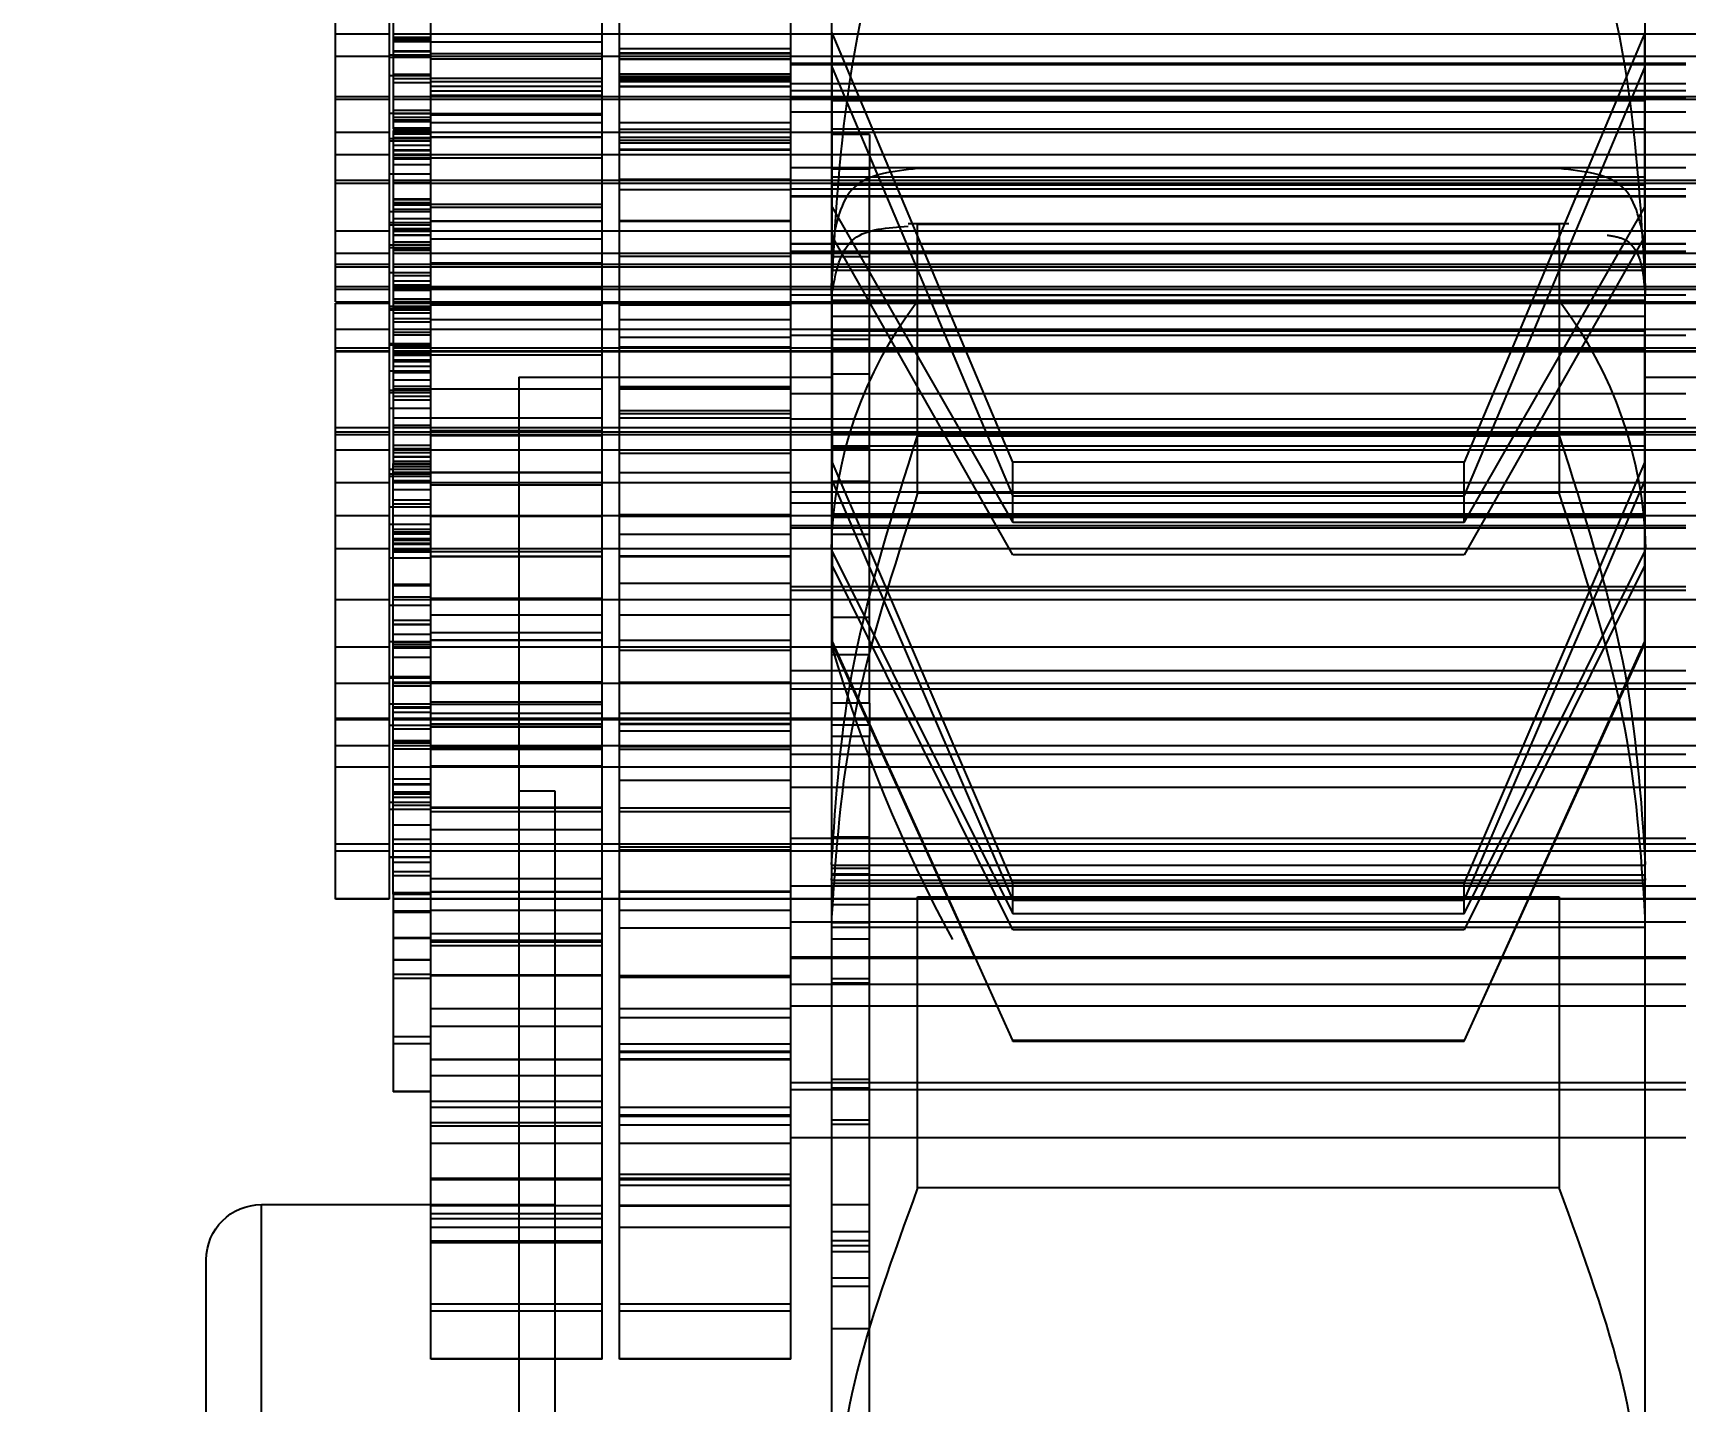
# Model space of a CAD drawing. Header units: metres. Extents: x 0 to 63075, y 0 to 44550.
# Drawn here: x 37039.35 to 37054, y 17355.04 to 17367.17 of the extents above; entities that cross this region are included whole.
import ezdxf

# ---------------------------------------------------------------- set-up
doc = ezdxf.new("R2010")
doc.units = ezdxf.units.M
doc.header["$LTSCALE"] = 75
doc.linetypes.add('HIDDEN2', pattern=[4.7625, 3.175, -1.5875])
doc.layers.add('SDM', color=7, linetype='Continuous')
doc.layers.add('ST1', color=7, linetype='HIDDEN2')
doc.styles.add('ROMANS', font='ROMANS.SHX')
doc.dimstyles.new('75___1-75', dxfattribs={"dimscale": 75, "dimtxt": 2.5, "dimasz": 2, "dimexe": 1.5, "dimexo": 1, "dimgap": 0.5, "dimtad": 1, "dimdec": 0, "dimzin": 12, "dimtxsty": 'ROMANS', "dimcen": 0, "dimclrd": 256, "dimclre": 256, "dimclrt": 3, "dimazin": 3, "dimtfac": 1, "dimtdec": 0, "dimtmove": 0, "dimatfit": 0, "dimfxl": 1, "dimlwd": -1, "dimlwe": -1, "dimarcsym": 0})

# ---------------------------------------------------------------- blocks, each defined once
blk = doc.blocks.new('*D34')
at = {"layer": 'Defpoints', "color": 0, "transparency": 16777216}
for p in [(33418.742, 17728.439), (37150.032, 17728.439), (37007.795, 17285.374)]:
    blk.add_point(p, dxfattribs=at)
at = {"layer": 'SDM', "transparency": 16777216}
for p, q in [((33418.742, 17878.439), (33418.742, 18585.582)), ((37075.032, 17728.439), (33306.242, 17728.439)), ((33418.742, 17285.374), (33418.742, 17728.439)), ((36932.795, 17285.374), (33306.242, 17285.374)), ((33418.742, 17135.374), (33418.742, 16985.374))]:
    blk.add_line(p, q, dxfattribs=at)
for points in [[(33393.742, 17878.439), (33443.742, 17878.439), (33418.742, 17728.439)], [(33393.742, 17135.374), (33443.742, 17135.374), (33418.742, 17285.374)]]:
    blk.add_solid(points, dxfattribs=at)
at = {"layer": 'SDM', "color": 3, "transparency": 16777216, "insert": (33287.492, 18307.01), "char_height": 187.5, "attachment_point": 5, "rotation": 90, "style": 'ROMANS'}
blk.add_mtext('443', dxfattribs=at)
blk = doc.blocks.new('A$C542b401d')
at = {"layer": 'ST1'}
for p, q in [((306.965, 1426.601), (306.965, 1434.366)), ((308.485, 1426.601), (308.485, 1434.427)), ((308.637, 1426.601), (308.637, 1430.542)), ((310.157, 1426.601), (310.157, 1430.542)), ((299.395, 1424.71), (299.395, 1429.277)), ((306.605, 1429.277), (306.605, 1424.703)), ((310.489, 1428.347), (310.489, 1426.964)), ((310.526, 1428.451), (310.526, 1424.761)), ((311, 1424.761), (311, 1427.16)), ((310.157, 1427.026), (295.658, 1427.026)), ((306.965, 1427.026), (299.035, 1427.026)), ((299.4, 1427.033), (301, 1423.232)), ((299.4, 1425.491), (299.4, 1427.033)), ((305, 1423.232), (306.6, 1427.033)), ((306.6, 1425.491), (306.6, 1427.033)), ((308.485, 1427.026), (306.965, 1427.026)), ((310.489, 1427.026), (308.637, 1427.026)), ((310.489, 1427.025), (310.157, 1427.025)), ((311, 1427.026), (310.526, 1427.026)), ((308.485, 1426.895), (306.965, 1426.895)), ((310.157, 1426.955), (308.637, 1426.955)), ((310.489, 1426.995), (310.157, 1426.995)), ((310.489, 1426.988), (310.157, 1426.988)), ((310.489, 1426.984), (310.157, 1426.984)), ((310.489, 1426.98), (310.157, 1426.98)), ((310.489, 1426.964), (310.157, 1426.964)), ((310.157, 1426.954), (310.489, 1426.954)), ((310.489, 1426.874), (310.157, 1426.874)), ((310.489, 1426.87), (310.157, 1426.87)), ((310.489, 1426.964), (310.489, 1426.182)), ((295.658, 1426.824), (310.157, 1426.824)), ((299.035, 1426.824), (306.965, 1426.824)), ((306.965, 1426.766), (299.035, 1426.766)), ((306.965, 1426.754), (299.035, 1426.754)), ((301, 1422.929), (299.4, 1426.728)), ((306.6, 1426.728), (305, 1422.929)), ((308.485, 1426.856), (306.965, 1426.856)), ((306.965, 1426.848), (308.485, 1426.848)), ((306.965, 1426.824), (308.485, 1426.824)), ((308.485, 1426.804), (306.965, 1426.804)), ((308.485, 1426.8), (306.965, 1426.8)), ((310.157, 1426.852), (308.637, 1426.852)), ((308.637, 1426.848), (310.157, 1426.848)), ((308.637, 1426.824), (310.489, 1426.824)), ((308.637, 1426.801), (310.157, 1426.801)), ((310.157, 1426.837), (310.526, 1426.837)), ((310.526, 1426.819), (310.157, 1426.819)), ((310.526, 1426.824), (311, 1426.824)), ((299.035, 1426.581), (306.965, 1426.581)), ((308.485, 1426.67), (306.965, 1426.67)), ((308.485, 1426.651), (306.965, 1426.651)), ((308.485, 1426.64), (306.965, 1426.64)), ((306.965, 1426.631), (308.485, 1426.631)), ((308.485, 1426.621), (306.965, 1426.621)), ((306.965, 1423.663), (306.965, 1426.601)), ((306.965, 1426.601), (308.485, 1426.601)), ((308.485, 1423.663), (308.485, 1426.601)), ((308.637, 1426.631), (310.157, 1426.631)), ((308.637, 1420.686), (308.637, 1426.601)), ((308.637, 1426.601), (310.157, 1426.601)), ((310.489, 1426.668), (310.157, 1426.668)), ((310.489, 1426.662), (310.157, 1426.662)), ((310.526, 1426.657), (310.157, 1426.657)), ((310.157, 1426.628), (310.489, 1426.628)), ((310.157, 1420.686), (310.157, 1426.601)), ((310.489, 1426.593), (310.157, 1426.593)), ((295.658, 1426.468), (310.157, 1426.468)), ((310.157, 1426.446), (295.658, 1426.446)), ((306.965, 1426.524), (299.035, 1426.524)), ((299.035, 1426.468), (306.965, 1426.468)), ((299.035, 1426.453), (306.965, 1426.453)), ((306.965, 1426.446), (299.035, 1426.446)), ((299.4, 1426.431), (306.6, 1426.431)), ((308.485, 1426.563), (306.965, 1426.563)), ((308.485, 1426.559), (306.965, 1426.559)), ((306.965, 1426.468), (308.485, 1426.468)), ((308.485, 1426.446), (306.965, 1426.446)), ((310.157, 1426.563), (308.637, 1426.563)), ((310.157, 1426.519), (308.637, 1426.519)), ((310.157, 1426.519), (308.637, 1426.519)), ((310.157, 1426.481), (308.637, 1426.481)), ((308.637, 1426.468), (310.489, 1426.468)), ((310.489, 1426.446), (308.637, 1426.446)), ((310.526, 1426.468), (311, 1426.468)), ((311, 1426.446), (310.526, 1426.446)), ((306.965, 1426.333), (299.035, 1426.333)), ((310.157, 1426.32), (308.637, 1426.32)), ((310.157, 1426.307), (308.637, 1426.307)), ((310.489, 1426.35), (310.157, 1426.35)), ((310.489, 1426.321), (310.157, 1426.321)), ((310.157, 1426.321), (310.526, 1426.321)), ((310.489, 1426.286), (310.157, 1426.286)), ((310.157, 1426.153), (295.658, 1426.153)), ((306.965, 1426.153), (299.035, 1426.153)), ((299.4, 1426.18), (306.6, 1426.18)), ((306.27, 1426.134), (306.605, 1426.134)), ((306.27, 1426.134), (306.27, 1425.827)), ((306.965, 1426.237), (308.485, 1426.237)), ((306.965, 1426.178), (308.485, 1426.178)), ((308.485, 1426.153), (306.965, 1426.153)), ((308.637, 1426.237), (310.157, 1426.237)), ((310.489, 1426.153), (308.637, 1426.153)), ((310.489, 1426.263), (310.157, 1426.263)), ((310.489, 1426.252), (310.157, 1426.252)), ((310.489, 1426.248), (310.157, 1426.248)), ((310.157, 1426.246), (310.489, 1426.246)), ((310.489, 1426.193), (310.157, 1426.193)), ((310.489, 1426.182), (310.157, 1426.182)), ((310.489, 1426.168), (310.157, 1426.168)), ((310.489, 1426.162), (310.157, 1426.162)), ((310.489, 1426.139), (310.157, 1426.139)), ((310.489, 1426.168), (310.489, 1423.218)), ((311, 1426.153), (310.526, 1426.153)), ((308.485, 1426.11), (306.965, 1426.11)), ((306.965, 1426.106), (308.485, 1426.106)), ((308.485, 1426.083), (306.965, 1426.083)), ((306.965, 1426.058), (308.485, 1426.058)), ((306.965, 1426), (308.485, 1426)), ((306.965, 1425.994), (308.485, 1425.994)), ((310.157, 1426.113), (308.637, 1426.113)), ((308.637, 1426.106), (310.157, 1426.106)), ((310.489, 1426.108), (310.157, 1426.108)), ((310.489, 1426.103), (310.157, 1426.103)), ((310.157, 1426.095), (310.526, 1426.095)), ((310.526, 1426.077), (310.157, 1426.077)), ((310.489, 1426.04), (310.157, 1426.04)), ((310.489, 1425.998), (310.157, 1425.998)), ((310.157, 1425.989), (310.489, 1425.989)), ((295.658, 1425.952), (310.157, 1425.952)), ((299.035, 1425.952), (306.965, 1425.952)), ((299.035, 1425.838), (306.965, 1425.838)), ((306.965, 1425.952), (308.485, 1425.952)), ((308.637, 1425.952), (310.489, 1425.952)), ((310.157, 1425.928), (308.637, 1425.928)), ((310.489, 1425.96), (310.157, 1425.96)), ((310.489, 1425.952), (310.157, 1425.952)), ((310.489, 1425.931), (310.157, 1425.931)), ((310.489, 1425.919), (310.157, 1425.919)), ((310.157, 1425.864), (310.489, 1425.864)), ((310.526, 1425.952), (311, 1425.952)), ((295.658, 1425.726), (310.157, 1425.726)), ((310.157, 1425.703), (295.658, 1425.703)), ((299.035, 1425.726), (306.965, 1425.726)), ((306.965, 1425.703), (299.035, 1425.703)), ((306.6, 1425.76), (299.4, 1425.76)), ((300.157, 1425.831), (305.843, 1425.831)), ((306.27, 1425.827), (306.605, 1425.827)), ((306.27, 1425.051), (306.27, 1425.827)), ((308.485, 1425.738), (306.965, 1425.738)), ((306.965, 1425.726), (308.485, 1425.726)), ((308.485, 1425.703), (306.965, 1425.703)), ((308.637, 1425.726), (310.489, 1425.726)), ((310.489, 1425.703), (308.637, 1425.703)), ((310.526, 1425.784), (310.157, 1425.784)), ((310.157, 1425.706), (310.489, 1425.706)), ((310.489, 1425.705), (310.157, 1425.705)), ((310.526, 1425.726), (311, 1425.726)), ((311, 1425.703), (310.526, 1425.703)), ((306.965, 1425.652), (299.035, 1425.652)), ((306.965, 1425.591), (299.035, 1425.591)), ((299.035, 1425.581), (306.965, 1425.581)), ((306.6, 1425.688), (299.4, 1425.688)), ((308.485, 1425.646), (306.965, 1425.646)), ((310.489, 1425.565), (310.157, 1425.565)), ((310.489, 1425.559), (310.157, 1425.559)), ((301, 1422.697), (299.4, 1425.491)), ((299.4, 1425.491), (299.4, 1424.391)), ((306.6, 1425.491), (305, 1422.697)), ((306.6, 1424.391), (306.6, 1425.491)), ((308.637, 1425.514), (310.157, 1425.514)), ((308.637, 1425.487), (310.157, 1425.487)), ((310.489, 1425.531), (310.157, 1425.531)), ((310.489, 1425.527), (310.157, 1425.527)), ((310.489, 1425.51), (310.157, 1425.51)), ((310.157, 1425.469), (310.489, 1425.469)), ((310.157, 1425.449), (310.526, 1425.449)), ((310.157, 1425.281), (295.658, 1425.281)), ((306.965, 1425.281), (299.035, 1425.281)), ((305.927, 1425.344), (300.073, 1425.344)), ((300.157, 1425.34), (300.157, 1422.955)), ((305.843, 1425.34), (300.157, 1425.34)), ((305.843, 1422.955), (305.843, 1425.34)), ((308.485, 1425.371), (306.965, 1425.371)), ((306.965, 1425.365), (308.485, 1425.365)), ((306.965, 1425.363), (308.485, 1425.363)), ((308.485, 1425.281), (306.965, 1425.281)), ((310.157, 1425.367), (308.637, 1425.367)), ((308.637, 1425.365), (310.157, 1425.365)), ((308.637, 1425.363), (310.157, 1425.363)), ((310.489, 1425.281), (308.637, 1425.281)), ((310.489, 1425.389), (310.157, 1425.389)), ((310.157, 1425.352), (310.526, 1425.352)), ((310.526, 1425.334), (310.157, 1425.334)), ((310.489, 1425.302), (310.157, 1425.302)), ((310.489, 1425.297), (310.157, 1425.297)), ((310.489, 1425.281), (310.157, 1425.281)), ((310.489, 1425.276), (310.157, 1425.276)), ((311, 1425.281), (310.526, 1425.281)), ((306.965, 1425.167), (299.035, 1425.167)), ((306.965, 1425.165), (299.035, 1425.165)), ((299.4, 1425.233), (301, 1422.41)), ((305, 1422.41), (306.6, 1425.233)), ((310.157, 1425.21), (308.637, 1425.21)), ((310.489, 1425.244), (310.157, 1425.244)), ((310.489, 1425.242), (310.157, 1425.242)), ((310.489, 1425.183), (310.157, 1425.183)), ((310.489, 1425.181), (310.157, 1425.181)), ((310.157, 1425.152), (310.526, 1425.152)), ((310.157, 1425.13), (310.526, 1425.13)), ((310.489, 1425.125), (310.157, 1425.125)), ((310.489, 1425.108), (310.157, 1425.108)), ((295.658, 1425.08), (310.157, 1425.08)), ((295.658, 1424.983), (310.157, 1424.983)), ((310.157, 1424.961), (295.658, 1424.961)), ((299.035, 1425.096), (306.965, 1425.096)), ((299.035, 1425.08), (306.965, 1425.08)), ((299.035, 1424.983), (306.965, 1424.983)), ((306.965, 1424.961), (299.035, 1424.961)), ((306.605, 1425.085), (299.395, 1425.085)), ((306.27, 1422.856), (306.27, 1425.051)), ((306.27, 1425.051), (306.605, 1425.051)), ((306.965, 1425.08), (308.485, 1425.08)), ((308.485, 1425.056), (306.965, 1425.056)), ((306.965, 1424.983), (308.485, 1424.983)), ((308.485, 1424.961), (306.965, 1424.961)), ((308.637, 1425.08), (310.489, 1425.08)), ((310.157, 1424.996), (308.637, 1424.996)), ((308.637, 1424.983), (310.489, 1424.983)), ((310.489, 1424.961), (308.637, 1424.961)), ((310.526, 1425.08), (311, 1425.08)), ((310.526, 1424.983), (311, 1424.983)), ((311, 1424.961), (310.526, 1424.961)), ((299.395, 1424.928), (306.605, 1424.928)), ((299.395, 1424.71), (299.395, 1424.813)), ((299.395, 1424.813), (299.395, 1424.71)), ((306.605, 1424.813), (306.605, 1424.71)), ((306.605, 1424.71), (306.605, 1424.813)), ((310.526, 1424.912), (310.157, 1424.912)), ((310.157, 1424.883), (310.489, 1424.883)), ((310.489, 1424.836), (310.157, 1424.836)), ((295.658, 1424.783), (310.157, 1424.783)), ((295.658, 1424.761), (310.157, 1424.761)), ((299.035, 1424.783), (306.965, 1424.783)), ((299.035, 1424.761), (306.965, 1424.761)), ((299.035, 1424.709), (306.965, 1424.709)), ((306.605, 1424.71), (299.395, 1424.71)), ((299.395, 1419.198), (299.395, 1424.703)), ((306.27, 1424.785), (306.605, 1424.785)), ((306.605, 1424.703), (306.605, 1419.198)), ((306.965, 1424.783), (308.485, 1424.783)), ((306.965, 1424.761), (308.485, 1424.761)), ((308.637, 1424.783), (310.489, 1424.783)), ((310.157, 1424.774), (308.637, 1424.774)), ((308.637, 1424.761), (310.489, 1424.761)), ((310.489, 1424.801), (310.157, 1424.801)), ((310.489, 1424.778), (310.157, 1424.778)), ((310.489, 1424.767), (310.157, 1424.767)), ((310.157, 1424.761), (310.489, 1424.761)), ((310.489, 1424.757), (310.157, 1424.757)), ((310.489, 1424.754), (310.157, 1424.754)), ((310.489, 1424.677), (310.157, 1424.677)), ((310.526, 1424.783), (311, 1424.783)), ((310.526, 1424.761), (310.526, 1424.639)), ((310.526, 1424.761), (311, 1424.761)), ((311, 1424.651), (311, 1424.761)), ((310.157, 1424.651), (295.658, 1424.651)), ((310.157, 1424.639), (295.658, 1424.639)), ((306.965, 1424.651), (299.035, 1424.651)), ((306.965, 1424.639), (299.035, 1424.639)), ((306.605, 1424.665), (299.395, 1424.665)), ((299.395, 1424.522), (306.605, 1424.522)), ((305.843, 1424.66), (300.157, 1424.66)), ((308.485, 1424.651), (306.965, 1424.651)), ((308.485, 1424.639), (306.965, 1424.639)), ((308.485, 1424.625), (306.965, 1424.625)), ((306.965, 1424.621), (308.485, 1424.621)), ((310.489, 1424.651), (308.637, 1424.651)), ((310.489, 1424.639), (308.637, 1424.639)), ((310.157, 1424.628), (308.637, 1424.628)), ((308.637, 1424.621), (310.157, 1424.621)), ((310.489, 1424.654), (310.157, 1424.654)), ((310.157, 1424.61), (310.526, 1424.61)), ((310.489, 1424.606), (310.157, 1424.606)), ((310.526, 1424.592), (310.157, 1424.592)), ((310.157, 1424.577), (310.526, 1424.577)), ((310.489, 1424.555), (310.157, 1424.555)), ((311, 1424.651), (310.526, 1424.651)), ((310.526, 1424.639), (310.526, 1420.949)), ((311, 1424.639), (310.526, 1424.639)), ((311, 1423.347), (311, 1424.639)), ((310.157, 1424.409), (295.658, 1424.409)), ((306.965, 1424.409), (299.035, 1424.409)), ((299.4, 1424.391), (306.6, 1424.391)), ((299.4, 1423.234), (299.4, 1424.391)), ((306.6, 1424.391), (306.6, 1423.234)), ((306.965, 1424.493), (308.485, 1424.493)), ((308.485, 1424.409), (306.965, 1424.409)), ((308.637, 1424.493), (310.157, 1424.493)), ((310.489, 1424.409), (308.637, 1424.409)), ((310.489, 1424.504), (310.157, 1424.504)), ((310.489, 1424.475), (310.157, 1424.475)), ((310.157, 1424.379), (310.489, 1424.379)), ((311, 1424.409), (310.526, 1424.409)), ((295.658, 1424.241), (310.157, 1424.241)), ((299.035, 1424.353), (306.965, 1424.353)), ((299.035, 1424.241), (306.965, 1424.241)), ((306.27, 1424.319), (306.605, 1424.319)), ((308.485, 1424.338), (306.965, 1424.338)), ((308.485, 1424.253), (306.965, 1424.253)), ((306.965, 1424.241), (308.485, 1424.241)), ((308.637, 1424.241), (310.489, 1424.241)), ((310.489, 1424.358), (310.157, 1424.358)), ((310.526, 1424.282), (310.157, 1424.282)), ((310.526, 1424.27), (310.157, 1424.27)), ((310.489, 1424.253), (310.157, 1424.253)), ((310.157, 1424.245), (310.489, 1424.245)), ((310.526, 1424.241), (311, 1424.241)), ((310.157, 1424.218), (295.658, 1424.218)), ((295.658, 1424.208), (310.157, 1424.208)), ((306.965, 1424.218), (299.035, 1424.218)), ((299.035, 1424.208), (306.965, 1424.208)), ((299.4, 1424.223), (306.6, 1424.223)), ((308.485, 1424.218), (306.965, 1424.218)), ((306.965, 1424.208), (308.485, 1424.208)), ((310.489, 1424.218), (308.637, 1424.218)), ((308.637, 1424.208), (310.489, 1424.208)), ((310.157, 1424.183), (308.637, 1424.183)), ((310.489, 1424.208), (310.157, 1424.208)), ((310.157, 1424.202), (310.489, 1424.202)), ((310.489, 1424.187), (310.157, 1424.187)), ((310.157, 1424.177), (310.489, 1424.177)), ((310.489, 1424.137), (310.157, 1424.137)), ((310.489, 1424.124), (310.157, 1424.124)), ((310.489, 1424.08), (310.157, 1424.08)), ((311, 1424.218), (310.526, 1424.218)), ((310.526, 1424.208), (311, 1424.208)), ((299.395, 1423.984), (296.625, 1423.984)), ((306.27, 1424.012), (306.605, 1424.012)), ((309.375, 1423.984), (306.605, 1423.984)), ((309.375, 1423.984), (309.375, 1394.546)), ((310.526, 1424.04), (310.157, 1424.04)), ((310.489, 1424.025), (310.157, 1424.025)), ((310.489, 1423.961), (310.157, 1423.961)), ((299.035, 1423.837), (306.965, 1423.837)), ((308.485, 1423.902), (306.965, 1423.902)), ((308.485, 1423.886), (306.965, 1423.886)), ((306.965, 1423.878), (308.485, 1423.878)), ((310.157, 1423.882), (308.637, 1423.882)), ((308.637, 1423.878), (310.157, 1423.878)), ((310.489, 1423.904), (310.157, 1423.904)), ((310.489, 1423.88), (310.157, 1423.88)), ((310.157, 1423.867), (310.526, 1423.867)), ((310.526, 1423.849), (310.157, 1423.849)), ((310.489, 1423.815), (310.157, 1423.815)), ((308.485, 1423.689), (306.965, 1423.689)), ((308.485, 1423.663), (306.965, 1423.663)), ((306.965, 1420.686), (306.965, 1423.663)), ((308.485, 1420.686), (308.485, 1423.663)), ((310.489, 1423.783), (310.157, 1423.783)), ((310.157, 1423.705), (310.526, 1423.705)), ((310.157, 1423.537), (295.658, 1423.537)), ((295.658, 1423.498), (310.157, 1423.498)), ((299.035, 1423.611), (306.965, 1423.611)), ((306.965, 1423.537), (299.035, 1423.537)), ((299.035, 1423.498), (306.965, 1423.498)), ((306.965, 1423.621), (308.485, 1423.621)), ((308.485, 1423.537), (306.965, 1423.537)), ((306.965, 1423.498), (308.485, 1423.498)), ((308.637, 1423.621), (310.157, 1423.621)), ((310.489, 1423.537), (308.637, 1423.537)), ((310.157, 1423.511), (308.637, 1423.511)), ((308.637, 1423.498), (310.489, 1423.498)), ((310.489, 1423.623), (310.157, 1423.623)), ((310.489, 1423.558), (310.157, 1423.558)), ((310.489, 1423.537), (310.157, 1423.537)), ((311, 1423.537), (310.526, 1423.537)), ((310.526, 1423.498), (311, 1423.498)), ((310.157, 1423.476), (295.658, 1423.476)), ((306.965, 1423.476), (299.035, 1423.476)), ((299.4, 1423.485), (306.6, 1423.485)), ((299.4, 1423.372), (306.6, 1423.372)), ((305.843, 1423.465), (300.157, 1423.465)), ((306.27, 1423.356), (306.605, 1423.356)), ((308.485, 1423.476), (306.965, 1423.476)), ((310.489, 1423.476), (308.637, 1423.476)), ((310.157, 1423.466), (308.637, 1423.466)), ((310.489, 1423.381), (310.157, 1423.381)), ((310.489, 1423.351), (310.157, 1423.351)), ((311, 1423.476), (310.526, 1423.476)), ((295.658, 1423.336), (310.157, 1423.336)), ((299.035, 1423.336), (306.965, 1423.336)), ((299.4, 1423.234), (301, 1419.506)), ((299.4, 1422.439), (299.4, 1423.234)), ((301, 1423.232), (305, 1423.232)), ((301, 1422.697), (301, 1423.232)), ((305, 1419.506), (306.6, 1423.234)), ((305, 1422.697), (305, 1423.232)), ((306.6, 1422.439), (306.6, 1423.234)), ((306.965, 1423.336), (308.485, 1423.336)), ((308.485, 1423.311), (306.965, 1423.311)), ((308.637, 1423.336), (310.489, 1423.336)), ((310.489, 1423.316), (310.157, 1423.316)), ((310.489, 1423.282), (310.157, 1423.282)), ((310.157, 1423.276), (310.489, 1423.276)), ((310.489, 1423.241), (310.157, 1423.241)), ((310.489, 1423.241), (310.157, 1423.241)), ((310.489, 1423.218), (310.157, 1423.218)), ((310.489, 1423.214), (310.157, 1423.214)), ((310.489, 1419.405), (310.489, 1423.218)), ((310.526, 1423.336), (311, 1423.336)), ((311, 1420.949), (311, 1423.347)), ((301, 1419.347), (299.4, 1423.067)), ((306.6, 1423.067), (305, 1419.347)), ((306.27, 1423.061), (306.605, 1423.061)), ((308.485, 1423.14), (306.965, 1423.14)), ((306.965, 1423.136), (308.485, 1423.136)), ((310.157, 1423.143), (308.637, 1423.143)), ((308.637, 1423.136), (310.157, 1423.136)), ((310.489, 1423.192), (310.157, 1423.192)), ((310.526, 1423.168), (310.157, 1423.168)), ((310.489, 1423.143), (310.157, 1423.143)), ((310.157, 1423.139), (310.489, 1423.139)), ((310.157, 1423.125), (310.526, 1423.125)), ((310.526, 1423.107), (310.157, 1423.107)), ((310.489, 1423.07), (310.157, 1423.07)), ((310.157, 1423.052), (295.658, 1423.052)), ((310.157, 1423.05), (295.658, 1423.05)), ((306.965, 1423.052), (299.035, 1423.052)), ((306.965, 1423.05), (299.035, 1423.05)), ((299.035, 1422.965), (306.965, 1422.965)), ((300.157, 1422.955), (305.843, 1422.955)), ((301, 1422.929), (305, 1422.929)), ((308.485, 1423.052), (306.965, 1423.052)), ((308.485, 1423.05), (306.965, 1423.05)), ((310.489, 1423.052), (308.637, 1423.052)), ((310.489, 1423.05), (308.637, 1423.05)), ((310.157, 1423.03), (308.637, 1423.03)), ((310.489, 1422.99), (310.157, 1422.99)), ((311, 1423.052), (310.526, 1423.052)), ((311, 1423.05), (310.526, 1423.05)), ((299.035, 1422.868), (306.965, 1422.868)), ((299.4, 1422.769), (306.6, 1422.769)), ((306.27, 1422.589), (306.27, 1422.856)), ((308.485, 1422.768), (306.965, 1422.768)), ((310.157, 1422.894), (310.489, 1422.894)), ((310.489, 1422.861), (310.157, 1422.861)), ((310.157, 1422.832), (310.526, 1422.832)), ((295.658, 1422.756), (310.157, 1422.756)), ((299.035, 1422.756), (306.965, 1422.756)), ((299.035, 1422.668), (306.965, 1422.668)), ((299.035, 1422.646), (306.965, 1422.646)), ((299.4, 1422.741), (306.6, 1422.741)), ((301, 1422.697), (305, 1422.697)), ((306.965, 1422.756), (308.485, 1422.756)), ((306.965, 1422.749), (308.485, 1422.749)), ((308.637, 1422.756), (310.489, 1422.756)), ((308.637, 1422.749), (310.157, 1422.749)), ((310.489, 1422.76), (310.157, 1422.76)), ((310.526, 1422.683), (310.157, 1422.683)), ((310.526, 1422.681), (310.157, 1422.681)), ((310.489, 1422.637), (310.157, 1422.637)), ((310.526, 1422.756), (311, 1422.756)), ((306.27, 1422.589), (306.605, 1422.589)), ((306.27, 1421.097), (306.27, 1422.589)), ((308.485, 1422.594), (306.965, 1422.594)), ((310.489, 1422.614), (310.157, 1422.614)), ((310.489, 1422.595), (310.157, 1422.595)), ((310.489, 1422.556), (310.157, 1422.556)), ((310.489, 1422.54), (310.157, 1422.54)), ((310.489, 1422.514), (310.157, 1422.514)), ((310.489, 1422.509), (310.157, 1422.509)), ((310.157, 1422.501), (310.489, 1422.501)), ((295.658, 1422.463), (310.157, 1422.463)), ((299.035, 1422.463), (306.965, 1422.463)), ((301, 1419.23), (299.4, 1422.439)), ((299.4, 1421.647), (299.4, 1422.439)), ((301, 1422.41), (305, 1422.41)), ((306.6, 1422.439), (305, 1419.23)), ((306.6, 1422.439), (306.6, 1421.647)), ((306.965, 1422.463), (308.485, 1422.463)), ((308.485, 1422.401), (306.965, 1422.401)), ((306.965, 1422.393), (308.485, 1422.393)), ((308.637, 1422.463), (310.489, 1422.463)), ((310.157, 1422.439), (308.637, 1422.439)), ((310.157, 1422.397), (308.637, 1422.397)), ((308.637, 1422.393), (310.157, 1422.393)), ((310.489, 1422.461), (310.157, 1422.461)), ((310.489, 1422.449), (310.157, 1422.449)), ((310.489, 1422.442), (310.157, 1422.442)), ((310.489, 1422.436), (310.157, 1422.436)), ((310.157, 1422.382), (310.526, 1422.382)), ((310.526, 1422.463), (311, 1422.463)), ((299.4, 1422.32), (301, 1419.088)), ((305, 1419.088), (306.6, 1422.32)), ((299.035, 1422.126), (306.965, 1422.126)), ((299.035, 1422.093), (306.965, 1422.093)), ((308.485, 1422.158), (306.965, 1422.158)), ((310.489, 1422.151), (310.157, 1422.151)), ((310.489, 1422.145), (310.157, 1422.145)), ((310.489, 1422.138), (310.157, 1422.138)), ((310.489, 1422.039), (310.157, 1422.039)), ((295.658, 1422.013), (310.157, 1422.013)), ((299.035, 1422.013), (306.965, 1422.013)), ((306.965, 1422.013), (308.485, 1422.013)), ((310.157, 1422.026), (308.637, 1422.026)), ((308.637, 1422.013), (310.489, 1422.013)), ((310.157, 1421.96), (310.526, 1421.96)), ((310.526, 1422.013), (311, 1422.013)), ((306.27, 1421.854), (306.605, 1421.854)), ((306.965, 1421.877), (308.485, 1421.877)), ((308.637, 1421.877), (310.157, 1421.877)), ((310.489, 1421.831), (310.157, 1421.831)), ((310.489, 1421.797), (310.157, 1421.797)), ((310.489, 1421.793), (310.157, 1421.793)), ((310.157, 1421.791), (310.489, 1421.791)), ((295.658, 1421.591), (310.157, 1421.591)), ((299.035, 1421.591), (306.965, 1421.591)), ((299.4, 1421.647), (301, 1418.109)), ((299.4, 1421.6), (299.4, 1421.647)), ((301, 1418.101), (299.4, 1421.622)), ((305, 1418.109), (306.6, 1421.647)), ((306.6, 1421.622), (305.344, 1418.857)), ((306.6, 1421.6), (306.6, 1421.647)), ((308.485, 1421.655), (306.965, 1421.655)), ((306.965, 1421.651), (308.485, 1421.651)), ((306.965, 1421.591), (308.485, 1421.591)), ((310.157, 1421.722), (308.637, 1421.722)), ((310.157, 1421.658), (308.637, 1421.658)), ((308.637, 1421.651), (310.157, 1421.651)), ((308.637, 1421.591), (310.489, 1421.591)), ((310.489, 1421.707), (310.157, 1421.707)), ((310.157, 1421.64), (310.526, 1421.64)), ((310.489, 1421.637), (310.157, 1421.637)), ((310.157, 1421.614), (310.489, 1421.614)), ((310.526, 1421.591), (311, 1421.591)), ((306.27, 1421.525), (306.605, 1421.525)), ((308.485, 1421.567), (306.965, 1421.567)), ((310.157, 1421.587), (310.489, 1421.587)), ((310.489, 1421.585), (310.157, 1421.585)), ((310.489, 1421.505), (310.157, 1421.505)), ((299.035, 1421.383), (306.965, 1421.383)), ((310.157, 1421.33), (310.526, 1421.33)), ((310.157, 1421.318), (310.526, 1421.318)), ((295.658, 1421.271), (310.157, 1421.271)), ((299.035, 1421.271), (306.965, 1421.271)), ((299.035, 1421.221), (306.965, 1421.221)), ((308.485, 1421.283), (306.965, 1421.283)), ((306.965, 1421.271), (308.485, 1421.271)), ((310.157, 1421.286), (308.637, 1421.286)), ((308.637, 1421.271), (310.489, 1421.271)), ((310.489, 1421.283), (310.157, 1421.283)), ((310.489, 1421.251), (310.157, 1421.251)), ((310.526, 1421.271), (311, 1421.271)), ((306.27, 1421.097), (306.27, 1420.801)), ((306.27, 1421.097), (306.605, 1421.097)), ((306.965, 1421.005), (308.485, 1421.005)), ((310.157, 1421.107), (308.637, 1421.107)), ((310.157, 1421.088), (308.637, 1421.088)), ((308.637, 1421.005), (310.157, 1421.005)), ((310.157, 1421.088), (310.526, 1421.088)), ((310.489, 1421.065), (310.157, 1421.065)), ((310.489, 1421.055), (310.157, 1421.055)), ((310.489, 1421.016), (310.157, 1421.016)), ((295.658, 1420.961), (310.157, 1420.961)), ((295.658, 1420.949), (310.157, 1420.949)), ((299.035, 1420.961), (306.965, 1420.961)), ((299.035, 1420.949), (306.965, 1420.949)), ((306.27, 1420.901), (306.605, 1420.901)), ((306.965, 1420.961), (308.485, 1420.961)), ((306.965, 1420.949), (308.485, 1420.949)), ((308.485, 1420.916), (306.965, 1420.916)), ((306.965, 1420.908), (308.485, 1420.908)), ((308.637, 1420.961), (310.489, 1420.961)), ((308.637, 1420.949), (310.489, 1420.949)), ((310.157, 1420.912), (308.637, 1420.912)), ((308.637, 1420.908), (310.157, 1420.908)), ((310.157, 1420.907), (308.637, 1420.907)), ((310.157, 1420.887), (308.637, 1420.887)), ((310.157, 1420.897), (310.526, 1420.897)), ((310.489, 1420.87), (310.157, 1420.87)), ((310.526, 1420.961), (311, 1420.961)), ((310.526, 1420.949), (310.526, 1419.36)), ((310.526, 1420.949), (311, 1420.949)), ((311, 1419.36), (311, 1420.949)), ((295.658, 1420.719), (310.157, 1420.719)), ((299.035, 1420.719), (306.965, 1420.719)), ((306.27, 1420.801), (306.605, 1420.801)), ((306.27, 1419.909), (306.27, 1420.801)), ((308.485, 1420.85), (306.965, 1420.85)), ((306.965, 1420.719), (308.485, 1420.719)), ((308.637, 1420.719), (310.489, 1420.719)), ((310.489, 1420.765), (310.157, 1420.765)), ((310.157, 1420.756), (310.489, 1420.756)), ((310.489, 1420.746), (310.157, 1420.746)), ((310.526, 1420.719), (311, 1420.719)), ((299.035, 1420.641), (306.965, 1420.641)), ((306.965, 1416.874), (306.965, 1420.71)), ((306.965, 1420.708), (308.485, 1420.708)), ((306.965, 1420.686), (308.485, 1420.686)), ((308.485, 1416.874), (308.485, 1420.686)), ((308.637, 1420.708), (310.157, 1420.708)), ((310.157, 1420.695), (308.637, 1420.695)), ((308.637, 1418.981), (308.637, 1420.686)), ((308.637, 1420.686), (310.157, 1420.686)), ((310.489, 1420.693), (310.157, 1420.693)), ((310.157, 1418.981), (310.157, 1420.686)), ((295.658, 1420.528), (310.157, 1420.528)), ((299.035, 1420.528), (306.965, 1420.528)), ((306.965, 1420.528), (308.485, 1420.528)), ((310.157, 1420.541), (308.637, 1420.541)), ((308.637, 1420.528), (310.489, 1420.528)), ((310.489, 1420.426), (310.157, 1420.426)), ((310.526, 1420.528), (311, 1420.528)), ((299.035, 1420.348), (306.965, 1420.348)), ((308.485, 1420.414), (306.965, 1420.414)), ((309.056, 1420.32), (309.056, 1396.401)), ((309.375, 1420.32), (309.056, 1420.32)), ((310.489, 1420.383), (310.157, 1420.383)), ((310.489, 1420.377), (310.157, 1420.377)), ((310.489, 1420.312), (310.157, 1420.312)), ((310.157, 1420.306), (310.489, 1420.306)), ((310.489, 1420.294), (310.157, 1420.294)), ((308.485, 1420.17), (306.965, 1420.17)), ((306.965, 1420.166), (308.485, 1420.166)), ((306.965, 1420.133), (308.485, 1420.133)), ((310.157, 1420.174), (308.637, 1420.174)), ((308.637, 1420.166), (310.157, 1420.166)), ((308.637, 1420.133), (310.157, 1420.133)), ((310.489, 1420.263), (310.157, 1420.263)), ((310.157, 1420.216), (310.526, 1420.216)), ((310.489, 1420.193), (310.157, 1420.193)), ((310.157, 1420.155), (310.526, 1420.155)), ((310.489, 1420.02), (310.157, 1420.02)), ((295.658, 1419.847), (310.157, 1419.847)), ((299.035, 1419.898), (306.965, 1419.898)), ((299.035, 1419.847), (306.965, 1419.847)), ((306.27, 1419.909), (306.605, 1419.909)), ((306.27, 1419.583), (306.27, 1419.909)), ((306.965, 1419.847), (308.485, 1419.847)), ((310.157, 1419.978), (308.637, 1419.978)), ((308.637, 1419.847), (310.489, 1419.847)), ((310.489, 1419.893), (310.157, 1419.893)), ((310.526, 1419.847), (311, 1419.847)), ((295.658, 1419.786), (310.157, 1419.786)), ((299.035, 1419.786), (306.965, 1419.786)), ((308.485, 1419.823), (306.965, 1419.823)), ((308.485, 1419.798), (306.965, 1419.798)), ((306.965, 1419.786), (308.485, 1419.786)), ((308.637, 1419.786), (310.489, 1419.786)), ((310.157, 1419.731), (310.526, 1419.731)), ((310.157, 1419.729), (310.526, 1419.729)), ((310.489, 1419.688), (310.157, 1419.688)), ((310.526, 1419.786), (311, 1419.786)), ((306.608, 1419.66), (299.393, 1419.66)), ((306.605, 1419.577), (299.395, 1419.577)), ((299.395, 1419.544), (299.395, 1419.528)), ((299.395, 1419.528), (299.395, 1419.544)), ((306.27, 1419.632), (306.605, 1419.632)), ((306.27, 1419.583), (306.605, 1419.583)), ((306.27, 1418.653), (306.27, 1419.583)), ((306.605, 1419.528), (306.605, 1419.544)), ((306.605, 1419.544), (306.605, 1419.528)), ((310.157, 1419.542), (308.637, 1419.542)), ((310.489, 1419.606), (310.157, 1419.606)), ((310.489, 1419.57), (310.157, 1419.57)), ((299.035, 1419.476), (306.965, 1419.476)), ((306.605, 1419.528), (299.395, 1419.528)), ((299.395, 1419.5), (306.605, 1419.5)), ((301, 1419.506), (305, 1419.506)), ((301, 1419.23), (301, 1419.506)), ((305, 1419.23), (305, 1419.506)), ((308.485, 1419.431), (306.965, 1419.431)), ((306.965, 1419.423), (308.485, 1419.423)), ((310.157, 1419.427), (308.637, 1419.427)), ((308.637, 1419.423), (310.157, 1419.423)), ((310.489, 1419.418), (310.157, 1419.418)), ((310.489, 1419.405), (310.157, 1419.405)), ((310.489, 1419.405), (310.489, 1419.242)), ((295.658, 1419.362), (310.157, 1419.362)), ((295.658, 1419.36), (310.157, 1419.36)), ((299.035, 1419.362), (306.965, 1419.362)), ((299.035, 1419.36), (306.965, 1419.36)), ((300.157, 1419.381), (300.157, 1416.803)), ((305.843, 1419.381), (300.157, 1419.381)), ((301, 1419.347), (305, 1419.347)), ((305.843, 1416.803), (305.843, 1419.381)), ((306.27, 1419.309), (306.605, 1419.309)), ((306.965, 1419.362), (308.485, 1419.362)), ((306.965, 1419.36), (308.485, 1419.36)), ((306.965, 1419.261), (308.485, 1419.261)), ((308.637, 1419.362), (310.489, 1419.362)), ((308.637, 1419.36), (310.489, 1419.36)), ((308.637, 1419.261), (310.157, 1419.261)), ((310.157, 1419.254), (310.489, 1419.254)), ((310.489, 1419.254), (310.489, 1417.653)), ((310.526, 1419.362), (311, 1419.362)), ((310.526, 1419.36), (311, 1419.36)), ((299.035, 1419.156), (306.965, 1419.156)), ((299.395, 1419.111), (299.395, 1419.198)), ((306.605, 1419.111), (299.395, 1419.111)), ((299.395, 1413.474), (299.395, 1419.111)), ((301, 1419.23), (305, 1419.23)), ((306.27, 1419.151), (306.605, 1419.151)), ((306.605, 1419.198), (306.605, 1419.111)), ((306.605, 1419.111), (306.605, 1413.474)), ((308.485, 1419.106), (306.965, 1419.106)), ((310.157, 1419.242), (310.489, 1419.242)), ((301, 1419.088), (305, 1419.088)), ((306.27, 1419.007), (306.605, 1419.007)), ((310.157, 1419.056), (308.637, 1419.056)), ((310.157, 1418.996), (308.637, 1418.996)), ((310.157, 1418.981), (308.637, 1418.981)), ((308.637, 1416.874), (308.637, 1418.981)), ((310.489, 1419.021), (310.157, 1419.021)), ((310.157, 1419.012), (310.489, 1419.012)), ((310.157, 1416.874), (310.157, 1418.981)), ((299.035, 1418.846), (306.965, 1418.846)), ((299.035, 1418.834), (306.965, 1418.834)), ((310.157, 1418.951), (308.637, 1418.951)), ((310.489, 1418.827), (310.157, 1418.827)), ((310.157, 1418.821), (310.489, 1418.821)), ((308.485, 1418.685), (306.965, 1418.685)), ((306.965, 1418.681), (308.485, 1418.681)), ((308.485, 1418.67), (306.965, 1418.67)), ((310.157, 1418.689), (308.637, 1418.689)), ((308.637, 1418.681), (310.157, 1418.681)), ((310.489, 1418.695), (310.157, 1418.695)), ((299.035, 1418.604), (306.965, 1418.604)), ((306.27, 1418.653), (306.605, 1418.653)), ((306.27, 1418.617), (306.27, 1418.653)), ((306.27, 1418.617), (306.605, 1418.617)), ((306.27, 1417.687), (306.27, 1418.617)), ((310.489, 1418.661), (310.157, 1418.661)), ((299.035, 1418.413), (306.965, 1418.413)), ((306.965, 1418.388), (308.485, 1418.388)), ((308.637, 1418.388), (310.157, 1418.388)), ((308.485, 1418.313), (306.965, 1418.313)), ((310.157, 1418.234), (308.637, 1418.234)), ((301, 1418.109), (305, 1418.109)), ((301, 1418.1), (301, 1418.109)), ((301, 1418.101), (305, 1418.101)), ((301, 1418.1), (305, 1418.1)), ((305, 1418.1), (305, 1418.109)), ((308.485, 1418.079), (306.965, 1418.079)), ((310.489, 1418.143), (310.157, 1418.143)), ((310.489, 1418.081), (310.157, 1418.081)), ((308.485, 1418.013), (306.965, 1418.013)), ((308.485, 1418.005), (306.965, 1418.005)), ((308.485, 1417.946), (306.965, 1417.946)), ((306.965, 1417.938), (308.485, 1417.938)), ((310.157, 1417.942), (308.637, 1417.942)), ((308.637, 1417.938), (310.157, 1417.938)), ((310.157, 1417.797), (308.637, 1417.797)), ((299.035, 1417.732), (306.965, 1417.732)), ((299.035, 1417.671), (306.965, 1417.671)), ((306.27, 1417.762), (306.605, 1417.762)), ((306.27, 1417.687), (306.605, 1417.687)), ((306.27, 1417.364), (306.27, 1417.687)), ((310.489, 1417.657), (310.157, 1417.657)), ((310.489, 1417.656), (310.157, 1417.656)), ((310.157, 1417.655), (310.489, 1417.655)), ((310.157, 1417.653), (310.489, 1417.653)), ((306.965, 1417.516), (308.485, 1417.516)), ((310.157, 1417.571), (308.637, 1417.571)), ((308.637, 1417.516), (310.157, 1417.516)), ((306.27, 1417.401), (306.605, 1417.401)), ((306.27, 1417.364), (306.605, 1417.364)), ((306.27, 1416.289), (306.27, 1417.364)), ((308.485, 1417.449), (306.965, 1417.449)), ((308.485, 1417.439), (306.965, 1417.439)), ((308.485, 1417.361), (306.965, 1417.361)), ((310.157, 1417.383), (308.637, 1417.383)), ((310.157, 1417.351), (308.637, 1417.351)), ((299.035, 1417.247), (306.965, 1417.247)), ((299.035, 1417.245), (306.965, 1417.245)), ((308.485, 1417.2), (306.965, 1417.2)), ((306.965, 1417.196), (308.485, 1417.196)), ((308.637, 1417.196), (310.157, 1417.196)), ((308.485, 1416.925), (306.965, 1416.925)), ((308.485, 1416.645), (308.485, 1416.925)), ((300.157, 1416.803), (305.843, 1416.803)), ((306.965, 1416.886), (308.485, 1416.886)), ((306.965, 1416.645), (306.965, 1416.874)), ((306.965, 1416.874), (308.485, 1416.874)), ((308.485, 1416.828), (306.965, 1416.828)), ((308.637, 1416.886), (310.157, 1416.886)), ((308.637, 1415.285), (308.637, 1416.874)), ((308.637, 1416.874), (310.157, 1416.874)), ((310.157, 1415.285), (310.157, 1416.874)), ((306.27, 1416.651), (306.605, 1416.651)), ((308.485, 1416.65), (306.965, 1416.65)), ((308.485, 1416.645), (306.965, 1416.645)), ((306.965, 1415.285), (306.965, 1416.645)), ((306.965, 1416.644), (308.485, 1416.644)), ((308.485, 1415.285), (308.485, 1416.645)), ((308.637, 1416.644), (310.157, 1416.644)), ((311.656, 1416.655), (309.056, 1416.655)), ((311.656, 1404.44), (311.656, 1416.655)), ((311.656, 1398.256), (311.656, 1416.655)), ((310.157, 1416.577), (308.637, 1416.577)), ((310.157, 1416.531), (308.637, 1416.531)), ((306.27, 1416.412), (306.605, 1416.412)), ((306.27, 1416.333), (306.605, 1416.333)), ((306.965, 1416.453), (308.485, 1416.453)), ((308.637, 1416.453), (310.157, 1416.453)), ((310.157, 1416.334), (308.637, 1416.334)), ((310.157, 1416.319), (308.637, 1416.319)), ((306.27, 1415.929), (306.27, 1416.289)), ((306.27, 1416.289), (306.605, 1416.289)), ((306.27, 1416.237), (306.605, 1416.237)), ((312.145, 1398.503), (312.145, 1416.166)), ((306.27, 1416.002), (306.605, 1416.002)), ((306.27, 1415.929), (306.605, 1415.929)), ((306.27, 1414.529), (306.27, 1415.929)), ((306.965, 1415.772), (308.485, 1415.772)), ((308.637, 1415.772), (310.157, 1415.772)), ((306.965, 1415.711), (308.485, 1415.711)), ((308.637, 1415.711), (310.157, 1415.711)), ((306.27, 1415.554), (306.605, 1415.554)), ((306.965, 1415.287), (308.485, 1415.287)), ((306.965, 1415.285), (308.485, 1415.285)), ((308.637, 1415.287), (310.157, 1415.287)), ((308.637, 1415.285), (310.157, 1415.285))]:
    blk.add_line(p, q, dxfattribs=at)
for centre, radius, start, end in [((303.153, 1422.39), 3.759, 142.8516, 178.8361), ((302.847, 1422.39), 3.759, 1.1639, 37.1484), ((293.647, 1425.405), 13.5, 331.6836, 343.6272), ((311.656, 1416.166), 0.489, 0, 90)]:
    blk.add_arc(centre, radius, start, end, dxfattribs=at)
for points, knots in [([(299.395, 1424.813), (299.433, 1425.486), (299.508, 1426.834), (299.941, 1428.309), (300.157, 1429.047)], [0, 0, 0, 0, 0.49948, 1, 1, 1, 1]), ([(305.843, 1429.047), (306.059, 1428.309), (306.492, 1426.834), (306.567, 1425.486), (306.605, 1424.813)], [0, 0, 0, 0, 0.500513, 1, 1, 1, 1]), ([(299.395, 1425.125), (299.433, 1425.337), (299.508, 1425.763), (299.94, 1425.808), (300.157, 1425.831)], [0, 0, 0, 0, 0.499098, 1, 1, 1, 1]), ([(305.843, 1425.831), (306.059, 1425.808), (306.492, 1425.763), (306.567, 1425.337), (306.605, 1425.125)], [0, 0, 0, 0, 0.500133, 1, 1, 1, 1]), ([(306.605, 1424.703), (306.57, 1424.906), (306.504, 1425.284), (306.109, 1425.309), (305.927, 1425.321)], [0, 0, 0, 0, 0.540002, 1, 1, 1, 1]), ([(299.732, 1425.242), (299.684, 1425.235), (299.439, 1425.197), (299.414, 1424.923), (299.395, 1424.703)], [0, 0, 0, 0, 0.1944034, 1, 1, 1, 1]), ([(300.157, 1423.465), (299.941, 1422.786), (299.508, 1421.427), (299.433, 1420.253), (299.395, 1419.666)], [0, 0, 0, 0, 0.500133, 1, 1, 1, 1]), ([(306.605, 1419.666), (306.567, 1420.252), (306.492, 1421.426), (306.06, 1422.785), (305.843, 1423.465)], [0, 0, 0, 0, 0.499098, 1, 1, 1, 1]), ([(299.395, 1419.198), (299.433, 1419.776), (299.508, 1420.933), (299.94, 1422.28), (300.157, 1422.955)], [0, 0, 0, 0, 0.499427, 1, 1, 1, 1]), ([(305.843, 1422.955), (306.059, 1422.281), (306.492, 1420.934), (306.567, 1419.776), (306.605, 1419.198)], [0, 0, 0, 0, 0.500372, 1, 1, 1, 1]), ([(299.395, 1413.596), (299.433, 1414.07), (299.508, 1415.018), (299.941, 1416.208), (300.157, 1416.803)], [0, 0, 0, 0, 0.499459, 1, 1, 1, 1]), ([(305.843, 1416.803), (306.059, 1416.208), (306.492, 1415.018), (306.567, 1414.07), (306.605, 1413.596)], [0, 0, 0, 0, 0.500534, 1, 1, 1, 1])]:
    blk.add_open_spline(points, degree=3, knots=knots, dxfattribs=at)

msp = doc.modelspace()

# ---------------------------------------------------------------- block references
at = {"layer": 'SDM', "xscale": -1}
msp.add_blockref('A$C542b401d', (37353.032, 15940.137), dxfattribs=at)

# ---------------------------------------------------------------- dimensions: what is measured, and where the dimension line sits
at = {"layer": 'SDM'}
dim = msp.add_linear_dim(base=(33418.742, 17728.439), p1=(37007.795, 17285.374), p2=(37150.032, 17728.439), angle=90, dimstyle='75___1-75', dxfattribs=at)
dim.commit()
dim.dimension.update_dxf_attribs({"geometry": '*D34', "text_midpoint": (33287.492, 18307.01)})

doc.saveas('drawing.dxf')
